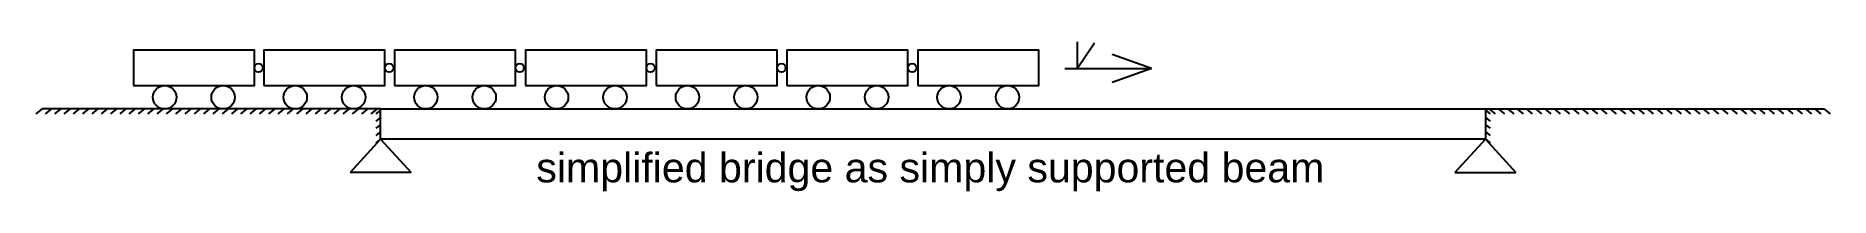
# Model space of a CAD drawing. Header units: inches. Extents: x -3.2 to 27.3, y 6.7 to 9.2.
import ezdxf

# ---------------------------------------------------------------- set-up
doc = ezdxf.new("R2010")
doc.units = ezdxf.units.IN
doc.header["$MEASUREMENT"] = 0
doc.styles.get("Standard").update_dxf_attribs({"font": 'Arial Regular.ttf'})

# ---------------------------------------------------------------- blocks, each defined once
blk = doc.blocks.new('*U1')
blk.add_line((0, 0), (-0.105, -0.084))
blk = doc.blocks.new('*U2')
at = {"color": 0, "linetype": 'ByBlock', "lineweight": -2, "transparency": 16777216}
for p in [(-3.056, 8.108), (-2.898, 8.108), (-2.74, 8.108), (-2.582, 8.108), (-2.424, 8.108), (-2.266, 8.108), (-2.108, 8.108), (-1.949, 8.108), (-1.791, 8.108), (-1.633, 8.108), (-1.475, 8.108), (-1.317, 8.108), (-1.159, 8.108), (-1.001, 8.108), (-0.842, 8.108), (-0.684, 8.108), (-0.526, 8.108), (-0.368, 8.108), (-0.21, 8.108), (-0.052, 8.108), (0.106, 8.108), (0.265, 8.108), (0.423, 8.108), (0.581, 8.108), (0.739, 8.108), (0.897, 8.108), (1.055, 8.108), (1.213, 8.108), (1.372, 8.108), (1.53, 8.108), (1.688, 8.108), (1.846, 8.108), (2.004, 8.108), (2.162, 8.108), (2.32, 8.108), (2.479, 8.108), (2.637, 8.108)]:
    blk.add_blockref('*U1', p, dxfattribs=at)
blk = doc.blocks.new('*U5')
blk.add_line((0, 0), (-0.105, -0.084))
blk = doc.blocks.new('*U6')
at = {"color": 0, "linetype": 'ByBlock', "lineweight": -2, "transparency": 16777216}
for p in [(-3.056, 8.108), (-2.898, 8.108), (-2.74, 8.108), (-2.582, 8.108), (-2.424, 8.108), (-2.266, 8.108), (-2.108, 8.108), (-1.949, 8.108), (-1.791, 8.108), (-1.633, 8.108), (-1.475, 8.108), (-1.317, 8.108), (-1.159, 8.108), (-1.001, 8.108), (-0.842, 8.108), (-0.684, 8.108), (-0.526, 8.108), (-0.368, 8.108), (-0.21, 8.108), (-0.052, 8.108), (0.106, 8.108), (0.265, 8.108), (0.423, 8.108), (0.581, 8.108), (0.739, 8.108), (0.897, 8.108), (1.055, 8.108), (1.213, 8.108), (1.372, 8.108), (1.53, 8.108), (1.688, 8.108), (1.846, 8.108), (2.004, 8.108), (2.162, 8.108), (2.32, 8.108), (2.479, 8.108), (2.637, 8.108)]:
    blk.add_blockref('*U5', p, dxfattribs=at)
blk = doc.blocks.new('*U7')
blk.add_line((0, 0), (-0.061, -0.082))
blk = doc.blocks.new('*U8')
at = {"color": 0, "linetype": 'ByBlock', "lineweight": -2, "transparency": 16777216, "rotation": 90}
for p in [(21.471, 8.085), (21.471, 7.962), (21.471, 7.839), (21.471, 7.716), (21.471, 7.593)]:
    blk.add_blockref('*U7', p, dxfattribs=at)
blk = doc.blocks.new('*U9')
blk.add_line((0, 0), (-0.061, -0.082))
blk = doc.blocks.new('*U10')
at = {"color": 0, "linetype": 'ByBlock', "lineweight": -2, "transparency": 16777216, "rotation": 90}
for p in [(21.471, 8.085), (21.471, 7.962), (21.471, 7.839), (21.471, 7.716), (21.471, 7.593)]:
    blk.add_blockref('*U9', p, dxfattribs=at)
blk = doc.blocks.new('*U13')
blk.add_lwpolyline([(-1.1, -0.102), (0.956, -0.102), (0.956, 0.5), (-1.1, 0.5)], close=True)
for centre, radius in [((1.028, 0.199), 0.0718), ((-0.568, -0.301), 0.199), ((0.425, -0.301), 0.199)]:
    blk.add_circle(centre, radius)
blk = doc.blocks.new('*U14')
at = {"color": 0, "linetype": 'ByBlock', "lineweight": -2, "transparency": 16777216}
for p in [(-4.438, 0), (-2.219, 0), (0, 0)]:
    blk.add_blockref('*U13', p, dxfattribs=at)

msp = doc.modelspace()

# ---------------------------------------------------------------- linework, layer by layer
for p, q in [((14.533, 9.25), (14.533, 8.793)), ((14.533, 8.793), (14.829, 9.23)), ((15.796, 8.793), (15.126, 9.031)), ((15.126, 9.031), (15.126, 9.031)), ((14.322, 8.793), (15.796, 8.793)), ((15.796, 8.793), (15.126, 8.555)), ((2.696, 8.108), (-3.056, 8.108)), ((2.696, 8.108), (21.471, 8.108)), ((2.696, 7.593), (2.696, 8.108)), ((21.471, 8.108), (27.223, 8.108)), ((21.471, 8.108), (21.471, 7.593)), ((2.696, 7.593), (2.178, 7.025)), ((2.696, 7.593), (3.213, 7.025)), ((21.471, 7.593), (2.696, 7.593)), ((21.471, 7.593), (20.954, 7.025)), ((21.471, 7.593), (21.989, 7.025)), ((3.213, 7.025), (2.178, 7.025)), ((20.954, 7.025), (21.989, 7.025))]:
    msp.add_line(p, q)
for points in [[(5.156, 8.505), (7.212, 8.505), (7.212, 9.107), (5.156, 9.107)], [(7.378, 8.505), (9.435, 8.505), (9.435, 9.107), (7.378, 9.107)], [(9.601, 8.505), (11.658, 8.505), (11.658, 9.107), (9.601, 9.107)], [(11.824, 8.505), (13.881, 8.505), (13.881, 9.107), (11.824, 9.107)]]:
    msp.add_lwpolyline(points, close=True)
for centre, radius in [((7.284, 8.806), 0.0718), ((9.507, 8.806), 0.0718), ((11.73, 8.806), 0.0718), ((5.687, 8.306), 0.199), ((6.68, 8.306), 0.199), ((7.91, 8.306), 0.199), ((8.903, 8.306), 0.199), ((10.133, 8.306), 0.199), ((11.126, 8.306), 0.199), ((12.356, 8.306), 0.199), ((13.349, 8.306), 0.199)]:
    msp.add_circle(centre, radius)

# ---------------------------------------------------------------- block references
for name, p in [('*U14', (4.033, 8.607)), ('*U2', (0, 0)), ('*U8', (0, 0))]:
    msp.add_blockref(name, p)
at = {"xscale": -1}
for name in ['*U10', '*U6']:
    msp.add_blockref(name, (24.167, 0), dxfattribs=at)

# ---------------------------------------------------------------- texts
at = {"insert": (5.342, 7.358), "char_height": 0.5, "attachment_point": 1}
msp.add_mtext_dynamic_manual_height_columns('simplified bridge as simply supported beam', width=17.12536, gutter_width=1, heights=[0], dxfattribs=at)

doc.saveas('drawing.dxf')
